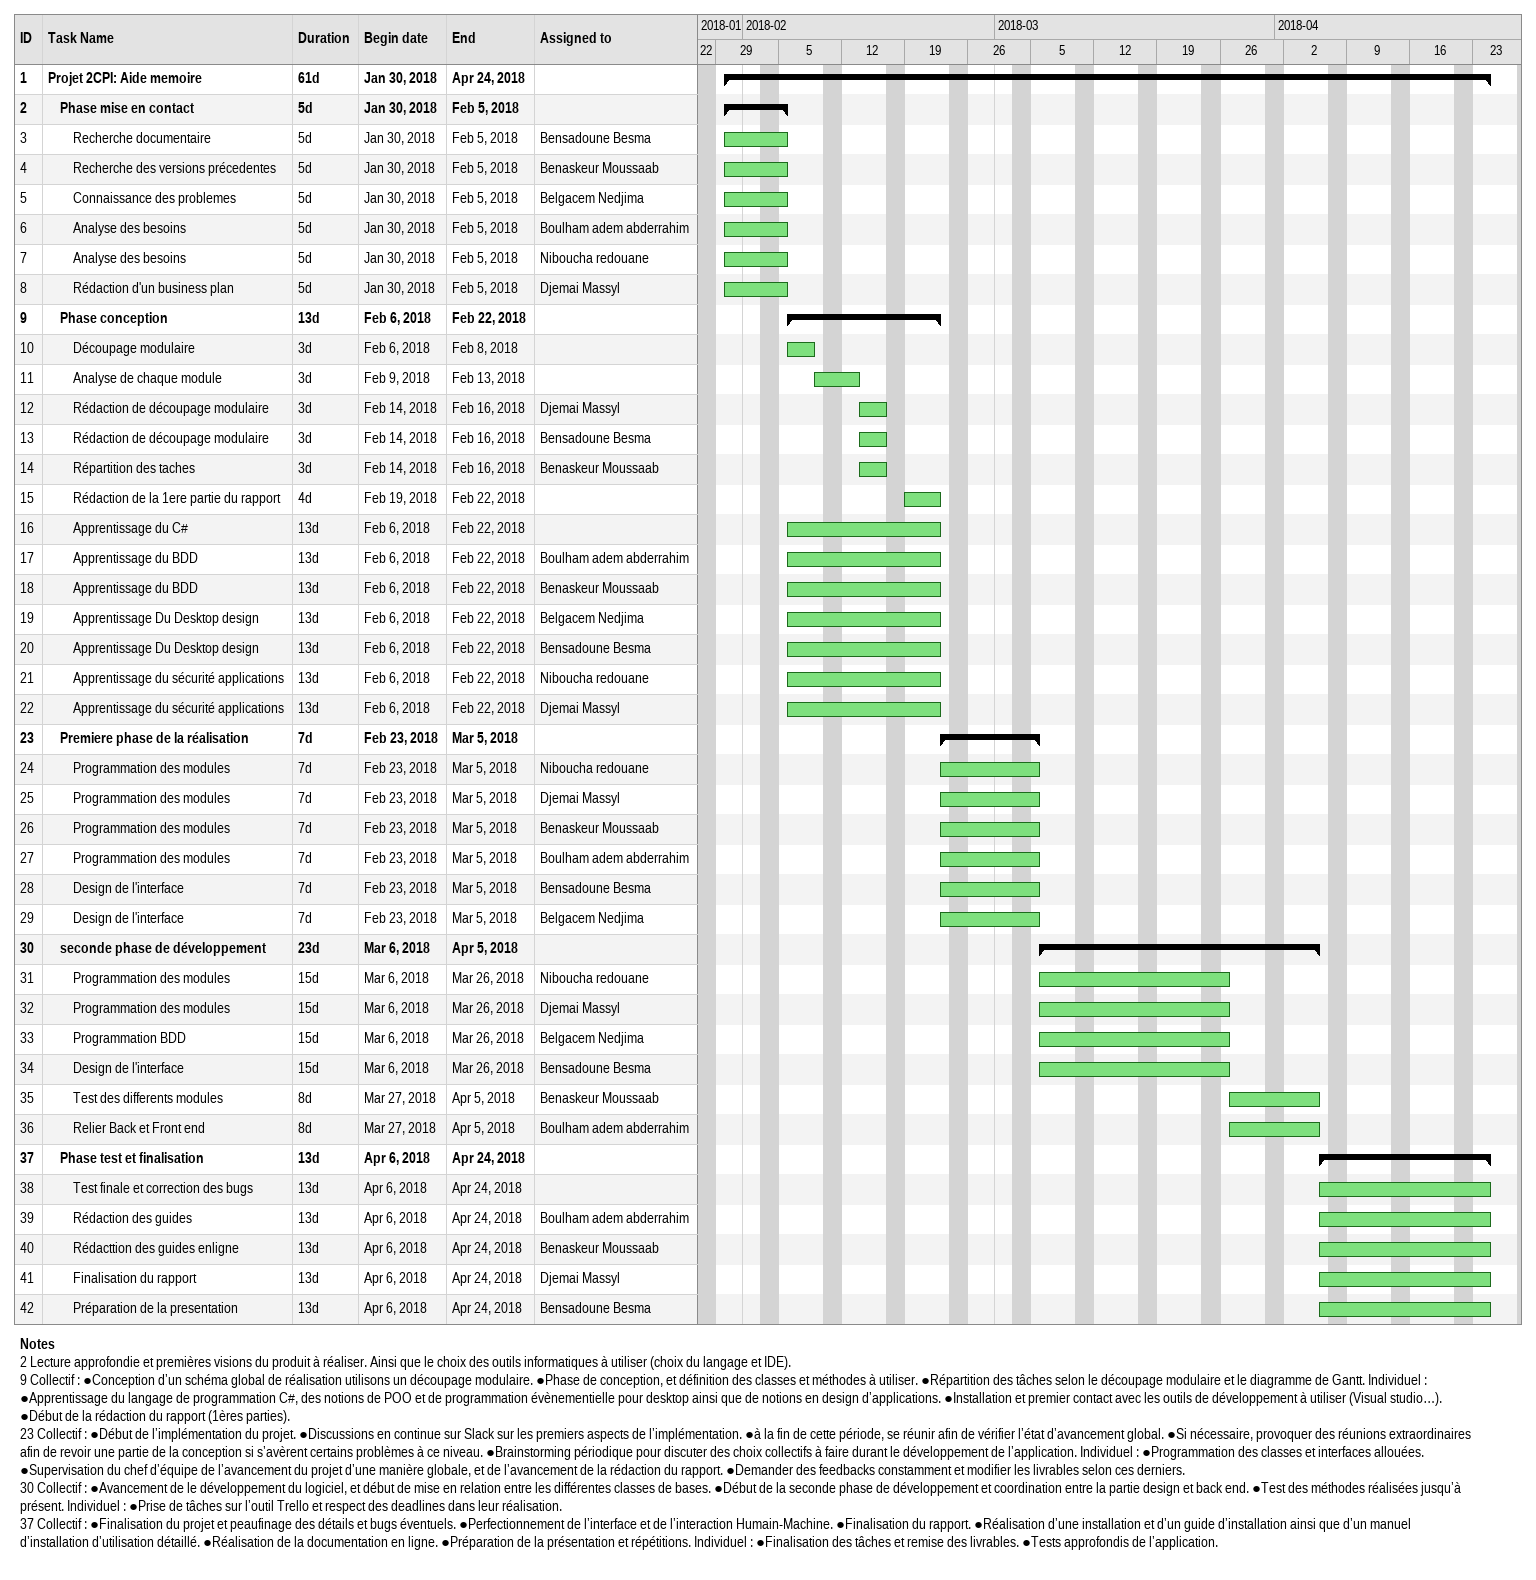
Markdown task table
| ID | Level | Task | Duration | Start | Finish | Resources |
|---|---|---|---|---|---|---|
| 1 | 1 | **Projet 2CPI: Aide memoire** | 61d | 2018-01-30 | 2018-04-24 |  |
| 2 | 2 | **Phase mise en contact** | 5d | 2018-01-30 | 2018-02-05 |  |
| 3 | 3 | Recherche documentaire | 5d | 2018-01-30 | 2018-02-05 | Bensadoune Besma |
| 4 | 3 | Recherche des versions précedentes | 5d | 2018-01-30 | 2018-02-05 | Benaskeur Moussaab |
| 5 | 3 | Connaissance des problemes | 5d | 2018-01-30 | 2018-02-05 | Belgacem Nedjima |
| 6 | 3 | Analyse des besoins | 5d | 2018-01-30 | 2018-02-05 | Boulham adem abderrahim |
| 7 | 3 | Analyse des besoins | 5d | 2018-01-30 | 2018-02-05 | Niboucha redouane |
| 8 | 3 | Rédaction d'un business plan | 5d | 2018-01-30 | 2018-02-05 | Djemai Massyl |
| 9 | 2 | **Phase conception** | 13d | 2018-02-06 | 2018-02-22 |  |
| 10 | 3 | Découpage modulaire | 3d | 2018-02-06 | 2018-02-08 |  |
| 11 | 3 | Analyse de chaque module | 3d | 2018-02-09 | 2018-02-13 |  |
| 12 | 3 | Rédaction de découpage modulaire | 3d | 2018-02-14 | 2018-02-16 | Djemai Massyl |
| 13 | 3 | Rédaction de découpage modulaire | 3d | 2018-02-14 | 2018-02-16 | Bensadoune Besma |
| 14 | 3 | Répartition des taches | 3d | 2018-02-14 | 2018-02-16 | Benaskeur Moussaab |
| 15 | 3 | Rédaction de la 1ere partie du rapport | 4d | 2018-02-19 | 2018-02-22 |  |
| 16 | 3 | Apprentissage du C# | 13d | 2018-02-06 | 2018-02-22 |  |
| 17 | 3 | Apprentissage du BDD | 13d | 2018-02-06 | 2018-02-22 | Boulham adem abderrahim |
| 18 | 3 | Apprentissage du BDD | 13d | 2018-02-06 | 2018-02-22 | Benaskeur Moussaab |
| 19 | 3 | Apprentissage Du Desktop design | 13d | 2018-02-06 | 2018-02-22 | Belgacem Nedjima |
| 20 | 3 | Apprentissage Du Desktop design | 13d | 2018-02-06 | 2018-02-22 | Bensadoune Besma |
| 21 | 3 | Apprentissage du sécurité applications | 13d | 2018-02-06 | 2018-02-22 | Niboucha redouane |
| 22 | 3 | Apprentissage du sécurité applications | 13d | 2018-02-06 | 2018-02-22 | Djemai Massyl |
| 23 | 2 | **Premiere phase de la réalisation** | 7d | 2018-02-23 | 2018-03-05 |  |
| 24 | 3 | Programmation des modules | 7d | 2018-02-23 | 2018-03-05 | Niboucha redouane |
| 25 | 3 | Programmation des modules | 7d | 2018-02-23 | 2018-03-05 | Djemai Massyl |
| 26 | 3 | Programmation des modules | 7d | 2018-02-23 | 2018-03-05 | Benaskeur Moussaab |
| 27 | 3 | Programmation des modules | 7d | 2018-02-23 | 2018-03-05 | Boulham adem abderrahim |
| 28 | 3 | Design de l'interface | 7d | 2018-02-23 | 2018-03-05 | Bensadoune Besma |
| 29 | 3 | Design de l'interface | 7d | 2018-02-23 | 2018-03-05 | Belgacem Nedjima |
| 30 | 2 | **seconde phase de développement** | 23d | 2018-03-06 | 2018-04-05 |  |
| 31 | 3 | Programmation des modules | 15d | 2018-03-06 | 2018-03-26 | Niboucha redouane |
| 32 | 3 | Programmation des modules | 15d | 2018-03-06 | 2018-03-26 | Djemai Massyl |
| 33 | 3 | Programmation BDD | 15d | 2018-03-06 | 2018-03-26 | Belgacem Nedjima |
| 34 | 3 | Design de l'interface | 15d | 2018-03-06 | 2018-03-26 | Bensadoune Besma |
| 35 | 3 | Test des differents modules | 8d | 2018-03-27 | 2018-04-05 | Benaskeur Moussaab |
| 36 | 3 | Relier Back et Front end | 8d | 2018-03-27 | 2018-04-05 | Boulham adem abderrahim |
| 37 | 2 | **Phase test et finalisation** | 13d | 2018-04-06 | 2018-04-24 |  |
| 38 | 3 | Test finale et correction des bugs | 13d | 2018-04-06 | 2018-04-24 |  |
| 39 | 3 | Rédaction des guides | 13d | 2018-04-06 | 2018-04-24 | Boulham adem abderrahim |
| 40 | 3 | Rédacttion des guides enligne | 13d | 2018-04-06 | 2018-04-24 | Benaskeur Moussaab |
| 41 | 3 | Finalisation du rapport | 13d | 2018-04-06 | 2018-04-24 | Djemai Massyl |
| 42 | 3 | Préparation de la presentation | 13d | 2018-04-06 | 2018-04-24 | Bensadoune Besma |

Notes
- 2: Lecture approfondie et premières visions du produit à réaliser. Ainsi que le choix des outils informatiques à utiliser (choix du langage et IDE).
- 9: Collectif : ●Conception d’un schéma global de réalisation utilisons un découpage modulaire. ●Phase de conception, et définition des classes et méthodes à utiliser. ●Répartition des tâches selon le découpage modulaire et le diagramme de Gantt. Individuel : ●Apprentissage du langage de programmation C#, des notions de POO et de programmation évènementielle pour desktop ainsi que de notions en design d’applications. ●Installation et premier contact avec les outils de développement à utiliser (Visual studio…). ●Début de la rédaction du rapport (1ères parties).
- 23: Collectif : ●Début de l’implémentation du projet. ●Discussions en continue sur Slack sur les premiers aspects de l’implémentation. ●à la fin de cette période, se réunir afin de vérifier l’état d’avancement global. ●Si nécessaire, provoquer des réunions extraordinaires afin de revoir une partie de la conception si s’avèrent certains problèmes à ce niveau. ●Brainstorming périodique pour discuter des choix collectifs à faire durant le développement de l’application. Individuel : ●Programmation des classes et interfaces allouées. ●Supervisation du chef d’équipe de l’avancement du projet d’une manière globale, et de l’avancement de la rédaction du rapport. ●Demander des feedbacks constamment et modifier les livrables selon ces derniers.
- 30: Collectif : ●Avancement de le développement du logiciel, et début de mise en relation entre les différentes classes de bases. ●Début de la seconde phase de développement et coordination entre la partie design et back end. ●Test des méthodes réalisées jusqu’à présent. Individuel : ●Prise de tâches sur l’outil Trello et respect des deadlines dans leur réalisation.
- 37: Collectif : ●Finalisation du projet et peaufinage des détails et bugs éventuels. ●Perfectionnement de l’interface et de l’interaction Humain-Machine. ●Finalisation du rapport. ●Réalisation d’une installation et d’un guide d’installation ainsi que d’un manuel d’installation d’utilisation détaillé. ●Réalisation de la documentation en ligne. ●Préparation de la présentation et répétitions. Individuel : ●Finalisation des tâches et remise des livrables. ●Tests approfondis de l’application.
